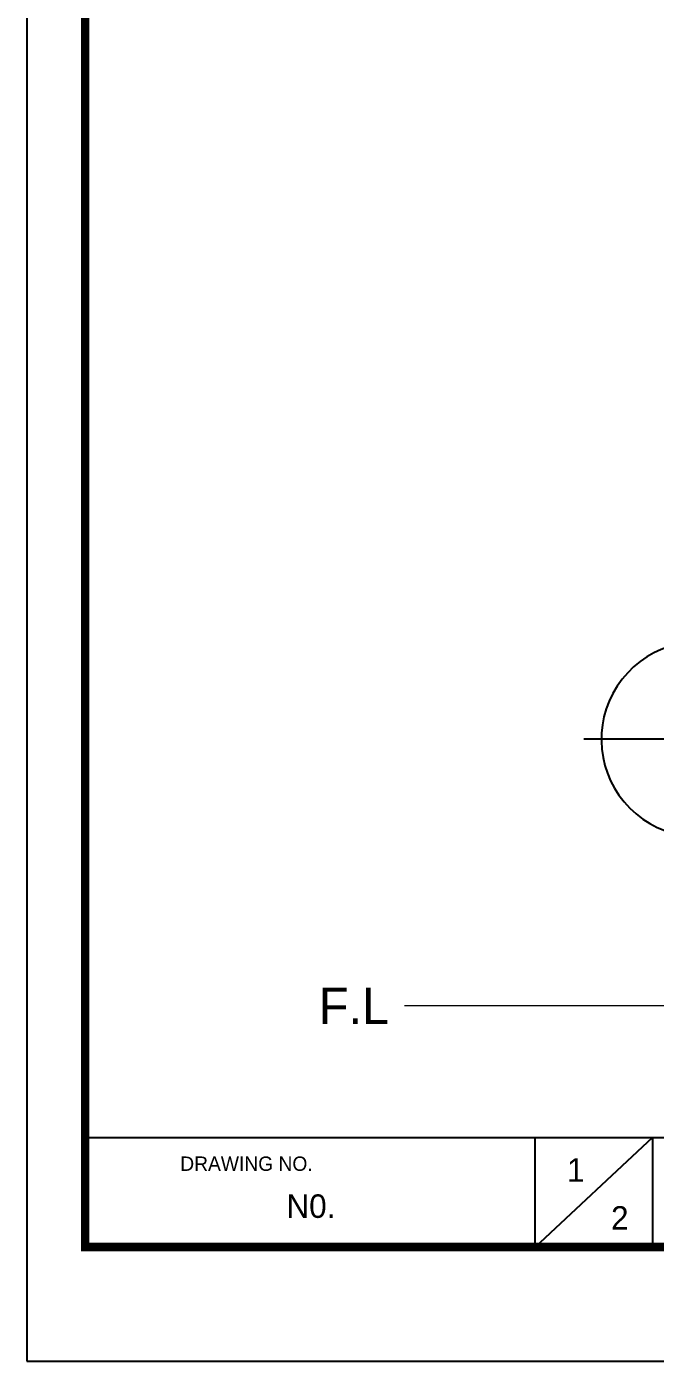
# Model space of a CAD drawing. Extents: x 0 to 1128, y 0 to 827.
# Drawn here: x 0 to 194.7, y 0 to 413.4 of the extents above; entities that cross this region are included whole.
import ezdxf

# ---------------------------------------------------------------- set-up
doc = ezdxf.new("R2010")
doc.units = 0
doc.header["$LTSCALE"] = 4
doc.header["$MEASUREMENT"] = 0
doc.linetypes.add('CENTER', pattern=[50.8, 31.75, -6.35, 6.35, -6.35])
doc.layers.get('0').update_dxf_attribs({"linetype": 'CONTINUOUS'})
doc.layers.add('DEF_LAYER_ASSEM_MEMBER', color=7, linetype='CONTINUOUS')
doc.layers.add('치수선', color=7, linetype='CONTINUOUS', lineweight=20)
doc.styles.add('Daelim Dimension', font='')
doc.styles.get('Daelim Dimension').set_extended_font_data('나눔고딕')

msp = doc.modelspace()

# ---------------------------------------------------------------- linework, layer by layer
at = {"color": 1, "linetype": 'CENTER'}
msp.add_line((208.14, 192.68), (172.57, 192.68), dxfattribs=at)
at = {"color": 5}
msp.add_line((18.14, 69.28), (926.74, 69.28), dxfattribs=at)
at = {"color": 5, "ltscale": 40}
for p, q in [((157.42, 69.28), (157.42, 35.27)), ((157.42, 69.28), (157.42, 35.27)), ((193.81, 69.28), (157.42, 35.27)), ((193.81, 69.28), (157.42, 35.27)), ((193.81, 69.28), (193.81, 35.27)), ((193.81, 69.28), (193.81, 35.27))]:
    msp.add_line(p, q, dxfattribs=at)
at = {"ltscale": 0.5}
msp.add_line((18.14, 35.4), (18.14, 35.4), dxfattribs=at)
msp.add_lwpolyline([(0, 0), (1128.4, 0), (1128.4, 826.8), (0, 826.8)], close=True, dxfattribs=at)
at = {"color": 5, "linetype": 'ByBlock', "lineweight": 200, "const_width": 2.6}
msp.add_lwpolyline([(18.14, 35.4), (1110.14, 35.4), (1110.14, 807.6), (18.14, 807.6)], close=True, dxfattribs=at)
at = {"layer": 'DEF_LAYER_ASSEM_MEMBER', "color": 7, "linetype": 'Continuous'}
msp.add_arc((208.14, 192.68), 30.15, 68.7542, 21.2458, dxfattribs=at)
at = {"layer": '치수선'}
msp.add_line((796.35, 110.13), (117.04, 110.13), dxfattribs=at)

# ---------------------------------------------------------------- texts
at = {"color": 5, "ltscale": 40, "style": 'Daelim Dimension'}
msp.add_text('DRAWING NO.', height=4.453, dxfattribs=at).set_placement((47.56, 58.99))
at = {"attachment_point": 1, "style": 'Daelim Dimension'}
for s, insert, char_height, width in [('1', (167.32, 62.9), 7.29, 10.17), ('N0. ', (80.45, 51.71), 7.287, 45.7148), ('2', (180.99, 48.05), 7.29, 10.17)]:
    msp.add_mtext(s, dxfattribs=dict(at, insert=insert, char_height=char_height, width=width))
at = {"layer": '치수선', "insert": (112.22, 115.74), "char_height": 11.25, "attachment_point": 3, "style": 'Daelim Dimension'}
msp.add_mtext_dynamic_manual_height_columns('F.L', width=17.4109, gutter_width=12.5, heights=[0], dxfattribs=at)

doc.saveas('drawing.dxf')
